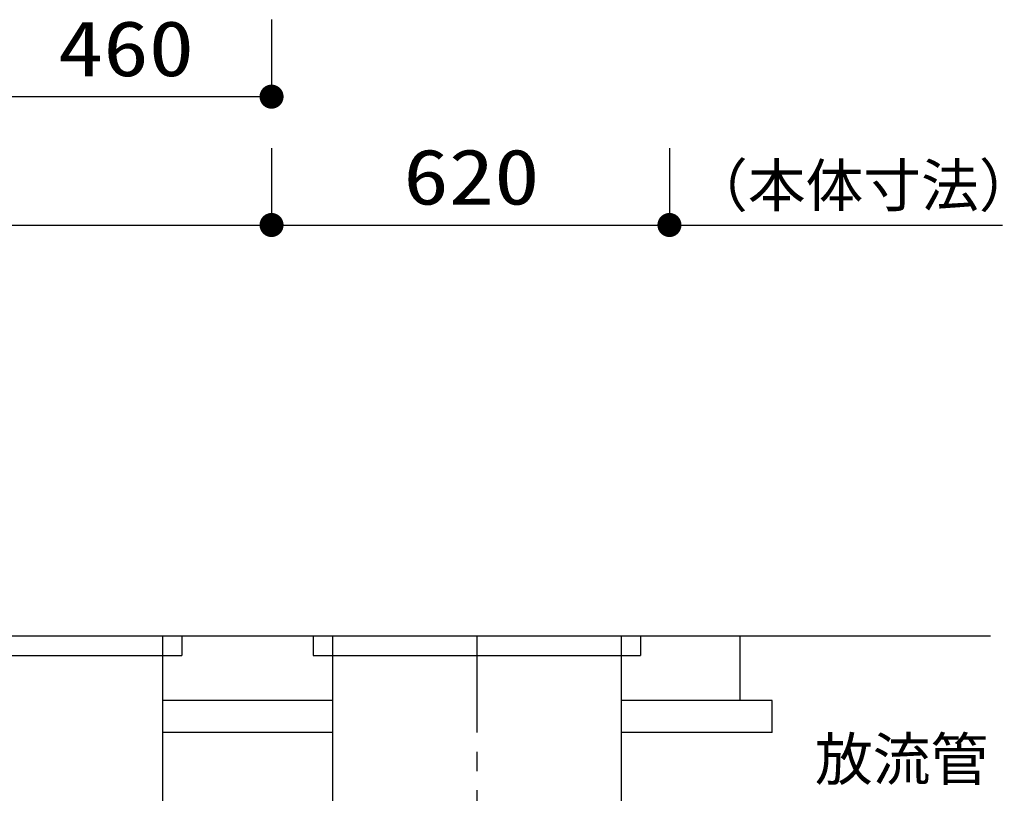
# Model space of a CAD drawing. Units: millimetres, scale not verified. Extents: x -8910 to 8910, y -6308 to 6308.
# Drawn here: x -3757 to -2225, y -1614 to -409 of the extents above; entities that cross this region are included whole.
import ezdxf
from ezdxf.enums import TextEntityAlignment as Align

# ---------------------------------------------------------------- set-up
doc = ezdxf.new("R2010")
doc.units = ezdxf.units.MM
doc.header["$LTSCALE"] = 30
doc.linetypes.add('CHAIN1', pattern=[8, 5, -1, 1, -1])
for name, color, linetype, lineweight in [('0-1_空気管', 3, 'Continuous', 25), ('0-2_機器', 2, 'Continuous', 25), ('1-2_00クル-フ-6寸法', 132, 'Continuous', 25)]:
    doc.layers.add(name, color=color, linetype=linetype, lineweight=lineweight)
doc.styles.add('ＭＳ ゴシック', font='')
doc.styles.get('ＭＳ ゴシック').set_extended_font_data('MS Gothic')

msp = doc.modelspace()

# ---------------------------------------------------------------- linework, layer by layer
at = {"layer": '0-1_空気管'}
for p, q in [((-3534.21, -1369.61), (-3534.21, -1701.41)), ((-3504.21, -1369.61), (-3504.21, -1399.61)), ((-3299.21, -1369.61), (-3299.21, -1399.61)), ((-3269.21, -1369.61), (-3269.21, -1701.41)), ((-2819.21, -1369.61), (-2819.21, -1701.41)), ((-2789.21, -1369.61), (-2789.21, -1399.61)), ((-3299.21, -1399.61), (-2789.21, -1399.61))]:
    msp.add_line(p, q, dxfattribs=at)
at = {"layer": '0-1_空気管', "linetype": 'CHAIN1'}
msp.add_line((-3044.21, -1369.61), (-3044.21, -2527.89), dxfattribs=at)
at = {"layer": '0-1_空気管'}
msp.add_lwpolyline([(-4164.21, -1369.61), (-4164.21, -1399.61), (-3504.21, -1399.61)], dxfattribs=at)
at = {"layer": '0-2_機器'}
for p, q in [((-2243.8, -1369.61), (-6680.9, -1369.61)), ((-2634.21, -1469.61), (-2634.21, -1369.61)), ((-3269.21, -1469.61), (-3534.21, -1469.61)), ((-2584.21, -1469.61), (-2819.21, -1469.61)), ((-2584.21, -1519.61), (-2584.21, -1469.61)), ((-3269.21, -1519.61), (-3534.21, -1519.61)), ((-2584.21, -1519.61), (-2819.21, -1519.61))]:
    msp.add_line(p, q, dxfattribs=at)
at = {"layer": '1-2_00クル-フ-6寸法', "color": 4}
for p, q in [((-3364.19, -408.75), (-3364.19, -528.75)), ((-3824.21, -528.75), (-3364.19, -528.75)), ((-3364.19, -608.75), (-3364.19, -728.75)), ((-3364.19, -608.75), (-3364.19, -728.75)), ((-2744.21, -608.75), (-2744.21, -728.75)), ((-6334.23, -728.75), (-3364.19, -728.75)), ((-3364.19, -728.75), (-2744.21, -728.75)), ((-2744.21, -728.75), (-2225.47, -728.75))]:
    msp.add_line(p, q, dxfattribs=at)
at = {"layer": '1-2_00クル-フ-6寸法'}
for points in [[(-3364.19, -528.75), (-3381.62, -521.85), (-3380.62, -519.72)], [(-3364.19, -528.75), (-3380.62, -519.72), (-3379.36, -517.73)], [(-3364.19, -528.75), (-3379.36, -517.73), (-3377.86, -515.91)], [(-3364.19, -528.75), (-3377.86, -515.91), (-3376.14, -514.3)], [(-3364.19, -528.75), (-3376.14, -514.3), (-3374.24, -512.92)], [(-3364.19, -528.75), (-3374.24, -512.92), (-3372.17, -511.78)], [(-3364.19, -528.75), (-3372.17, -511.78), (-3369.98, -510.92)], [(-3364.19, -528.75), (-3369.98, -510.92), (-3367.7, -510.33)], [(-3364.19, -528.75), (-3367.7, -510.33), (-3365.37, -510.04)], [(-3364.19, -528.75), (-3365.37, -510.04), (-3363.01, -510.04)], [(-3364.19, -528.75), (-3363.01, -510.04), (-3360.68, -510.33)], [(-3364.19, -528.75), (-3360.68, -510.33), (-3358.4, -510.92)], [(-3364.19, -528.75), (-3358.4, -510.92), (-3356.21, -511.78)], [(-3364.19, -528.75), (-3356.21, -511.78), (-3354.14, -512.92)], [(-3364.19, -528.75), (-3354.14, -512.92), (-3352.24, -514.3)], [(-3364.19, -528.75), (-3352.24, -514.3), (-3350.52, -515.91)], [(-3364.19, -528.75), (-3350.52, -515.91), (-3349.02, -517.73)], [(-3364.19, -528.75), (-3349.02, -517.73), (-3347.76, -519.72)], [(-3364.19, -528.75), (-3347.76, -519.72), (-3346.76, -521.85)], [(-3364.19, -528.75), (-3382.94, -528.75), (-3382.79, -526.4)], [(-3364.19, -528.75), (-3382.79, -531.1), (-3382.94, -528.75)], [(-3364.19, -528.75), (-3382.79, -526.4), (-3382.35, -524.09)], [(-3364.19, -528.75), (-3382.35, -533.41), (-3382.79, -531.1)], [(-3364.19, -528.75), (-3382.35, -524.09), (-3381.62, -521.85)], [(-3364.19, -528.75), (-3381.62, -535.65), (-3382.35, -533.41)], [(-3364.19, -528.75), (-3380.62, -537.78), (-3381.62, -535.65)], [(-3364.19, -528.75), (-3379.36, -539.77), (-3380.62, -537.78)], [(-3364.19, -528.75), (-3377.86, -541.58), (-3379.36, -539.77)], [(-3364.19, -528.75), (-3376.14, -543.2), (-3377.86, -541.58)], [(-3364.19, -528.75), (-3374.24, -544.58), (-3376.14, -543.2)], [(-3364.19, -528.75), (-3372.17, -545.71), (-3374.24, -544.58)], [(-3364.19, -528.75), (-3369.98, -546.58), (-3372.17, -545.71)], [(-3364.19, -528.75), (-3367.7, -547.17), (-3369.98, -546.58)], [(-3364.19, -528.75), (-3365.37, -547.46), (-3367.7, -547.17)], [(-3364.19, -528.75), (-3363.01, -547.46), (-3365.37, -547.46)], [(-3364.19, -528.75), (-3346.76, -521.85), (-3346.03, -524.09)], [(-3364.19, -528.75), (-3346.03, -524.09), (-3345.59, -526.4)], [(-3364.19, -528.75), (-3345.59, -526.4), (-3345.44, -528.75)], [(-3364.19, -528.75), (-3360.68, -547.17), (-3363.01, -547.46)], [(-3364.19, -528.75), (-3358.4, -546.58), (-3360.68, -547.17)], [(-3364.19, -528.75), (-3356.21, -545.71), (-3358.4, -546.58)], [(-3364.19, -528.75), (-3354.14, -544.58), (-3356.21, -545.71)], [(-3364.19, -528.75), (-3352.24, -543.2), (-3354.14, -544.58)], [(-3364.19, -528.75), (-3350.52, -541.58), (-3352.24, -543.2)], [(-3364.19, -528.75), (-3349.02, -539.77), (-3350.52, -541.58)], [(-3364.19, -528.75), (-3347.76, -537.78), (-3349.02, -539.77)], [(-3364.19, -528.75), (-3346.76, -535.65), (-3347.76, -537.78)], [(-3364.19, -528.75), (-3346.03, -533.41), (-3346.76, -535.65)], [(-3364.19, -528.75), (-3345.59, -531.1), (-3346.03, -533.41)], [(-3364.19, -528.75), (-3345.44, -528.75), (-3345.59, -531.1)], [(-3364.19, -728.75), (-3380.62, -719.72), (-3379.36, -717.73)], [(-3364.19, -728.75), (-3380.62, -719.72), (-3379.36, -717.73)], [(-3364.19, -728.75), (-3379.36, -717.73), (-3377.86, -715.91)], [(-3364.19, -728.75), (-3379.36, -717.73), (-3377.86, -715.91)], [(-3364.19, -728.75), (-3377.86, -715.91), (-3376.14, -714.3)], [(-3364.19, -728.75), (-3377.86, -715.91), (-3376.14, -714.3)], [(-3364.19, -728.75), (-3376.14, -714.3), (-3374.24, -712.92)], [(-3364.19, -728.75), (-3376.14, -714.3), (-3374.24, -712.92)], [(-3364.19, -728.75), (-3374.24, -712.92), (-3372.17, -711.78)], [(-3364.19, -728.75), (-3374.24, -712.92), (-3372.17, -711.78)], [(-3364.19, -728.75), (-3372.17, -711.78), (-3369.98, -710.92)], [(-3364.19, -728.75), (-3372.17, -711.78), (-3369.98, -710.92)], [(-3364.19, -728.75), (-3369.98, -710.92), (-3367.7, -710.33)], [(-3364.19, -728.75), (-3369.98, -710.92), (-3367.7, -710.33)], [(-3364.19, -728.75), (-3367.7, -710.33), (-3365.37, -710.04)], [(-3364.19, -728.75), (-3367.7, -710.33), (-3365.37, -710.04)], [(-3364.19, -728.75), (-3365.37, -710.04), (-3363.01, -710.04)], [(-3364.19, -728.75), (-3365.37, -710.04), (-3363.01, -710.04)], [(-3364.19, -728.75), (-3363.01, -710.04), (-3360.68, -710.33)], [(-3364.19, -728.75), (-3363.01, -710.04), (-3360.68, -710.33)], [(-3364.19, -728.75), (-3360.68, -710.33), (-3358.4, -710.92)], [(-3364.19, -728.75), (-3360.68, -710.33), (-3358.4, -710.92)], [(-3364.19, -728.75), (-3358.4, -710.92), (-3356.21, -711.78)], [(-3364.19, -728.75), (-3358.4, -710.92), (-3356.21, -711.78)], [(-3364.19, -728.75), (-3356.21, -711.78), (-3354.14, -712.92)], [(-3364.19, -728.75), (-3356.21, -711.78), (-3354.14, -712.92)], [(-3364.19, -728.75), (-3354.14, -712.92), (-3352.24, -714.3)], [(-3364.19, -728.75), (-3354.14, -712.92), (-3352.24, -714.3)], [(-3364.19, -728.75), (-3352.24, -714.3), (-3350.52, -715.91)], [(-3364.19, -728.75), (-3352.24, -714.3), (-3350.52, -715.91)], [(-3364.19, -728.75), (-3350.52, -715.91), (-3349.02, -717.73)], [(-3364.19, -728.75), (-3350.52, -715.91), (-3349.02, -717.73)], [(-3364.19, -728.75), (-3349.02, -717.73), (-3347.76, -719.72)], [(-3364.19, -728.75), (-3349.02, -717.73), (-3347.76, -719.72)], [(-2744.21, -728.75), (-2760.64, -719.72), (-2759.38, -717.73)], [(-2744.21, -728.75), (-2759.38, -717.73), (-2757.88, -715.91)], [(-2744.21, -728.75), (-2757.88, -715.91), (-2756.16, -714.3)], [(-2744.21, -728.75), (-2756.16, -714.3), (-2754.26, -712.92)], [(-2744.21, -728.75), (-2754.26, -712.92), (-2752.2, -711.78)], [(-2744.21, -728.75), (-2752.2, -711.78), (-2750.01, -710.92)], [(-2744.21, -728.75), (-2750.01, -710.92), (-2747.73, -710.33)], [(-2744.21, -728.75), (-2747.73, -710.33), (-2745.39, -710.04)], [(-2744.21, -728.75), (-2745.39, -710.04), (-2743.03, -710.04)], [(-2744.21, -728.75), (-2743.03, -710.04), (-2740.7, -710.33)], [(-2744.21, -728.75), (-2740.7, -710.33), (-2738.42, -710.92)], [(-2744.21, -728.75), (-2738.42, -710.92), (-2736.23, -711.78)], [(-2744.21, -728.75), (-2736.23, -711.78), (-2734.16, -712.92)], [(-2744.21, -728.75), (-2734.16, -712.92), (-2732.26, -714.3)], [(-2744.21, -728.75), (-2732.26, -714.3), (-2730.54, -715.91)], [(-2744.21, -728.75), (-2730.54, -715.91), (-2729.04, -717.73)], [(-2744.21, -728.75), (-2729.04, -717.73), (-2727.78, -719.72)], [(-3364.19, -728.75), (-3382.94, -728.75), (-3382.79, -726.4)], [(-3364.19, -728.75), (-3382.94, -728.75), (-3382.79, -726.4)], [(-3364.19, -728.75), (-3382.79, -731.1), (-3382.94, -728.75)], [(-3364.19, -728.75), (-3382.79, -731.1), (-3382.94, -728.75)], [(-3364.19, -728.75), (-3382.79, -726.4), (-3382.35, -724.09)], [(-3364.19, -728.75), (-3382.79, -726.4), (-3382.35, -724.09)], [(-3364.19, -728.75), (-3382.35, -733.41), (-3382.79, -731.1)], [(-3364.19, -728.75), (-3382.35, -733.41), (-3382.79, -731.1)], [(-3364.19, -728.75), (-3382.35, -724.09), (-3381.62, -721.85)], [(-3364.19, -728.75), (-3382.35, -724.09), (-3381.62, -721.85)], [(-3364.19, -728.75), (-3381.62, -735.65), (-3382.35, -733.41)], [(-3364.19, -728.75), (-3381.62, -735.65), (-3382.35, -733.41)], [(-3364.19, -728.75), (-3381.62, -721.85), (-3380.62, -719.72)], [(-3364.19, -728.75), (-3381.62, -721.85), (-3380.62, -719.72)], [(-3364.19, -728.75), (-3380.62, -737.78), (-3381.62, -735.65)], [(-3364.19, -728.75), (-3380.62, -737.78), (-3381.62, -735.65)], [(-3364.19, -728.75), (-3379.36, -739.77), (-3380.62, -737.78)], [(-3364.19, -728.75), (-3379.36, -739.77), (-3380.62, -737.78)], [(-3364.19, -728.75), (-3377.86, -741.58), (-3379.36, -739.77)], [(-3364.19, -728.75), (-3377.86, -741.58), (-3379.36, -739.77)], [(-3364.19, -728.75), (-3376.14, -743.2), (-3377.86, -741.58)], [(-3364.19, -728.75), (-3376.14, -743.2), (-3377.86, -741.58)], [(-3364.19, -728.75), (-3374.24, -744.58), (-3376.14, -743.2)], [(-3364.19, -728.75), (-3374.24, -744.58), (-3376.14, -743.2)], [(-3364.19, -728.75), (-3372.17, -745.71), (-3374.24, -744.58)], [(-3364.19, -728.75), (-3372.17, -745.71), (-3374.24, -744.58)], [(-3364.19, -728.75), (-3369.98, -746.58), (-3372.17, -745.71)], [(-3364.19, -728.75), (-3369.98, -746.58), (-3372.17, -745.71)], [(-3364.19, -728.75), (-3367.7, -747.17), (-3369.98, -746.58)], [(-3364.19, -728.75), (-3367.7, -747.17), (-3369.98, -746.58)], [(-3364.19, -728.75), (-3365.37, -747.46), (-3367.7, -747.17)], [(-3364.19, -728.75), (-3365.37, -747.46), (-3367.7, -747.17)], [(-3364.19, -728.75), (-3363.01, -747.46), (-3365.37, -747.46)], [(-3364.19, -728.75), (-3363.01, -747.46), (-3365.37, -747.46)], [(-3364.19, -728.75), (-3347.76, -719.72), (-3346.76, -721.85)], [(-3364.19, -728.75), (-3347.76, -719.72), (-3346.76, -721.85)], [(-3364.19, -728.75), (-3346.76, -721.85), (-3346.03, -724.09)], [(-3364.19, -728.75), (-3346.76, -721.85), (-3346.03, -724.09)], [(-3364.19, -728.75), (-3346.03, -724.09), (-3345.59, -726.4)], [(-3364.19, -728.75), (-3346.03, -724.09), (-3345.59, -726.4)], [(-3364.19, -728.75), (-3345.59, -726.4), (-3345.44, -728.75)], [(-3364.19, -728.75), (-3345.59, -726.4), (-3345.44, -728.75)], [(-3364.19, -728.75), (-3360.68, -747.17), (-3363.01, -747.46)], [(-3364.19, -728.75), (-3358.4, -746.58), (-3360.68, -747.17)], [(-3364.19, -728.75), (-3356.21, -745.71), (-3358.4, -746.58)], [(-3364.19, -728.75), (-3354.14, -744.58), (-3356.21, -745.71)], [(-3364.19, -728.75), (-3352.24, -743.2), (-3354.14, -744.58)], [(-3364.19, -728.75), (-3350.52, -741.58), (-3352.24, -743.2)], [(-3364.19, -728.75), (-3349.02, -739.77), (-3350.52, -741.58)], [(-3364.19, -728.75), (-3347.76, -737.78), (-3349.02, -739.77)], [(-3364.19, -728.75), (-3346.76, -735.65), (-3347.76, -737.78)], [(-3364.19, -728.75), (-3346.03, -733.41), (-3346.76, -735.65)], [(-3364.19, -728.75), (-3345.59, -731.1), (-3346.03, -733.41)], [(-3364.19, -728.75), (-3345.44, -728.75), (-3345.59, -731.1)], [(-3364.19, -728.75), (-3360.68, -747.17), (-3363.01, -747.46)], [(-3364.19, -728.75), (-3358.4, -746.58), (-3360.68, -747.17)], [(-3364.19, -728.75), (-3356.21, -745.71), (-3358.4, -746.58)], [(-3364.19, -728.75), (-3354.14, -744.58), (-3356.21, -745.71)], [(-3364.19, -728.75), (-3352.24, -743.2), (-3354.14, -744.58)], [(-3364.19, -728.75), (-3350.52, -741.58), (-3352.24, -743.2)], [(-3364.19, -728.75), (-3349.02, -739.77), (-3350.52, -741.58)], [(-3364.19, -728.75), (-3347.76, -737.78), (-3349.02, -739.77)], [(-3364.19, -728.75), (-3346.76, -735.65), (-3347.76, -737.78)], [(-3364.19, -728.75), (-3346.03, -733.41), (-3346.76, -735.65)], [(-3364.19, -728.75), (-3345.59, -731.1), (-3346.03, -733.41)], [(-3364.19, -728.75), (-3345.44, -728.75), (-3345.59, -731.1)], [(-2744.21, -728.75), (-2762.96, -728.75), (-2762.81, -726.4)], [(-2744.21, -728.75), (-2762.81, -731.1), (-2762.96, -728.75)], [(-2744.21, -728.75), (-2762.81, -726.4), (-2762.37, -724.09)], [(-2744.21, -728.75), (-2762.37, -733.41), (-2762.81, -731.1)], [(-2744.21, -728.75), (-2762.37, -724.09), (-2761.65, -721.85)], [(-2744.21, -728.75), (-2761.65, -735.65), (-2762.37, -733.41)], [(-2744.21, -728.75), (-2761.65, -721.85), (-2760.64, -719.72)], [(-2744.21, -728.75), (-2760.64, -737.78), (-2761.65, -735.65)], [(-2744.21, -728.75), (-2759.38, -739.77), (-2760.64, -737.78)], [(-2744.21, -728.75), (-2757.88, -741.58), (-2759.38, -739.77)], [(-2744.21, -728.75), (-2756.16, -743.2), (-2757.88, -741.58)], [(-2744.21, -728.75), (-2754.26, -744.58), (-2756.16, -743.2)], [(-2744.21, -728.75), (-2752.2, -745.71), (-2754.26, -744.58)], [(-2744.21, -728.75), (-2750.01, -746.58), (-2752.2, -745.71)], [(-2744.21, -728.75), (-2747.73, -747.17), (-2750.01, -746.58)], [(-2744.21, -728.75), (-2745.39, -747.46), (-2747.73, -747.17)], [(-2744.21, -728.75), (-2743.03, -747.46), (-2745.39, -747.46)], [(-2744.21, -728.75), (-2727.78, -719.72), (-2726.78, -721.85)], [(-2744.21, -728.75), (-2726.78, -721.85), (-2726.05, -724.09)], [(-2744.21, -728.75), (-2726.05, -724.09), (-2725.61, -726.4)], [(-2744.21, -728.75), (-2725.61, -726.4), (-2725.46, -728.75)], [(-2744.21, -728.75), (-2740.7, -747.17), (-2743.03, -747.46)], [(-2744.21, -728.75), (-2738.42, -746.58), (-2740.7, -747.17)], [(-2744.21, -728.75), (-2736.23, -745.71), (-2738.42, -746.58)], [(-2744.21, -728.75), (-2734.16, -744.58), (-2736.23, -745.71)], [(-2744.21, -728.75), (-2732.26, -743.2), (-2734.16, -744.58)], [(-2744.21, -728.75), (-2730.54, -741.58), (-2732.26, -743.2)], [(-2744.21, -728.75), (-2729.04, -739.77), (-2730.54, -741.58)], [(-2744.21, -728.75), (-2727.78, -737.78), (-2729.04, -739.77)], [(-2744.21, -728.75), (-2726.78, -735.65), (-2727.78, -737.78)], [(-2744.21, -728.75), (-2726.05, -733.41), (-2726.78, -735.65)], [(-2744.21, -728.75), (-2725.61, -731.1), (-2726.05, -733.41)], [(-2744.21, -728.75), (-2725.46, -728.75), (-2725.61, -731.1)]]:
    msp.add_solid(points, dxfattribs=at)

# ---------------------------------------------------------------- texts
at = {"layer": '0-1_空気管', "color": 4, "style": 'ＭＳ ゴシック'}
msp.add_text('放流管', height=65.98, dxfattribs=at).set_placement((-2517.46, -1613.83), align=Align.BOTTOM_LEFT)
at = {"layer": '1-2_00クル-フ-6寸法', "color": 3, "style": 'ＭＳ ゴシック', "width": 1.2}
for s, p in [('460', (-3697.06, -522.9)), ('620', (-3158.77, -722.9))]:
    msp.add_text(s, height=86.66, dxfattribs=at).set_placement(p, align=Align.BOTTOM_LEFT)
at = {"layer": '1-2_00クル-フ-6寸法', "color": 4, "style": 'ＭＳ ゴシック'}
msp.add_text('（本体寸法）', height=65.98, dxfattribs=at).set_placement((-2712.09, -719.86), align=Align.BOTTOM_LEFT)

doc.saveas('drawing.dxf')
